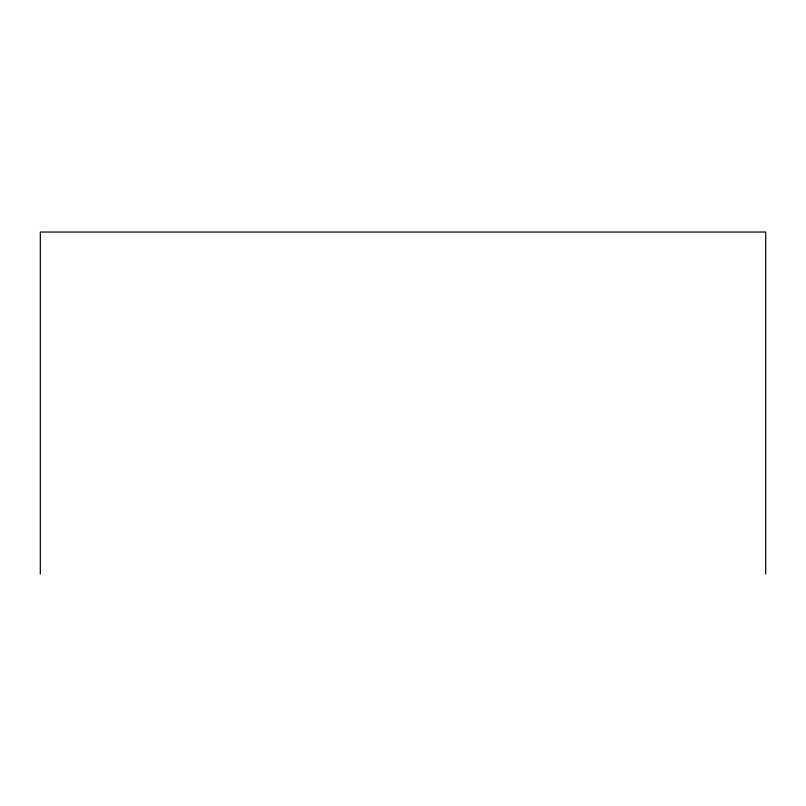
<?xml version="1.0" encoding="UTF-8"?>
<svg xmlns="http://www.w3.org/2000/svg" width="806" height="806" viewBox="0 0 806 806"><rect width="100%" height="100%" fill="white"/><g stroke="black" fill="none" stroke-linecap="round" stroke-linejoin="round"><path stroke-width="1.21" d="M765.7 573.963L765.7 232.037L40.3 232.037L40.3 573.963"/></g></svg>
